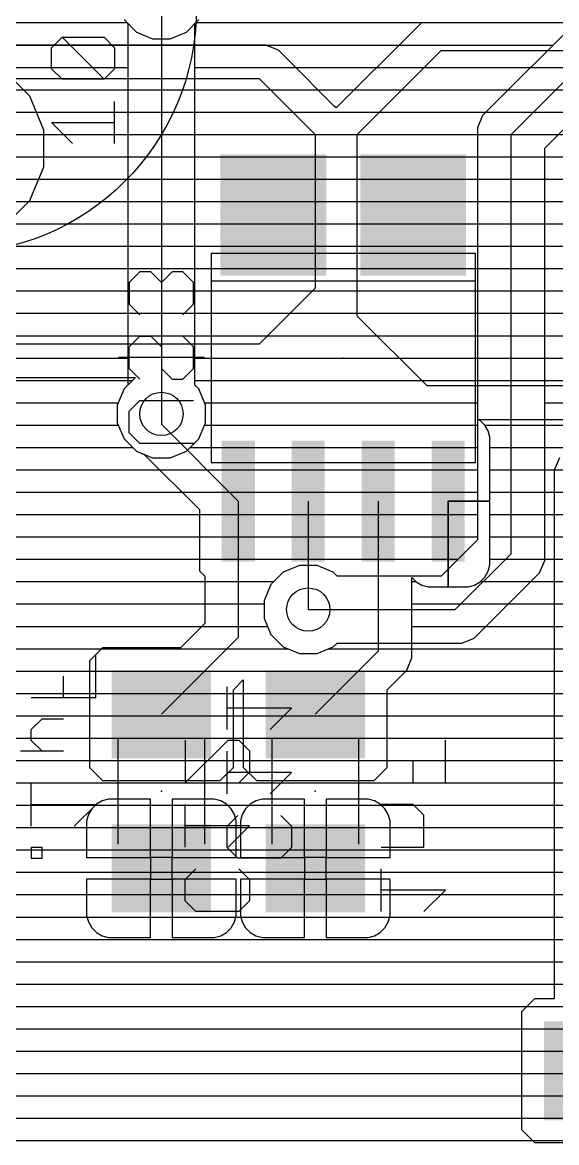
# Model space of a CAD drawing. Extents: x -0.64 to 6, y -0.15 to 7.8.
# Drawn here: x 4.841 to 5.222, y 0.399 to 1.2 of the extents above; entities that cross this region are included whole.
import ezdxf

# ---------------------------------------------------------------- set-up
doc = ezdxf.new("R2010")
doc.units = 0
for name, color, linetype in [('1', 22, 'CONTINUOUS'), ('16', 175, 'CONTINUOUS'), ('18', 82, 'CONTINUOUS'), ('21', 253, 'CONTINUOUS'), ('24', 7, 'CONTINUOUS'), ('26', 253, 'CONTINUOUS'), ('27', 253, 'CONTINUOUS'), ('28', 253, 'CONTINUOUS'), ('52', 253, 'CONTINUOUS')]:
    doc.layers.add(name, color=color, linetype=linetype)

# ---------------------------------------------------------------- blocks, each defined once
blk = doc.blocks.new('RECT')
blk.add_solid([(-0.5, -0.5), (0.5, -0.5), (-0.5, 0.5), (0.5, 0.5)])
blk = doc.blocks.new('ROUNDV')
blk.add_circle((0, 0), 0.5)

msp = doc.modelspace()

# ---------------------------------------------------------------- linework, layer by layer
at = {"layer": '1'}
for p, q in [((4.94, 1.22), (4.94, 0.92)), ((5.259654, 1.223595), (5.169654, 1.133595)), ((5.19, 1.12), (5.28, 1.21)), ((3.222, 1.2), (4.915452, 1.2)), ((4.913296, 1.202157), (4.916, 1.199452)), ((4.916, 1.199452), (4.916, 0.940548)), ((4.964, 1.199452), (4.966704, 1.202157)), ((4.964, 0.940548), (4.964, 1.199452)), ((4.964548, 1.2), (5.236059, 1.2)), ((3.222, 1.184), (4.916, 1.184)), ((4.964, 1.184), (5.220059, 1.184)), ((5.214, 1.110059), (5.289941, 1.186)), ((4.822442, 1.168), (4.916, 1.168)), ((4.845952, 1.147386), (4.827386, 1.165952)), ((4.964, 1.168), (5.204059, 1.168)), ((4.841338, 1.152), (4.916, 1.152)), ((4.856, 1.123128), (4.845952, 1.147386)), ((4.964, 1.152), (5.188059, 1.152)), ((4.850668, 1.136), (4.916, 1.136)), ((4.964, 1.136), (5.172059, 1.136)), ((5.169654, 1.133595), (5.166, 1.124774)), ((4.856, 1.096872), (4.856, 1.123128)), ((5.166, 1.124774), (5.166, 0.829941)), ((4.856, 1.12), (4.916, 1.12)), ((4.964, 1.12), (5.166, 1.12)), ((5.19, 0.82), (5.19, 1.12)), ((5.214, 0.815226), (5.214, 1.110059)), ((4.856, 1.104), (4.916, 1.104)), ((4.964, 1.104), (5.166, 1.104)), ((5.214, 1.104), (5.319345, 1.104)), ((4.845952, 1.072614), (4.856, 1.096872)), ((4.852325, 1.088), (4.916, 1.088)), ((4.964, 1.088), (5.166, 1.088)), ((5.214, 1.088), (5.31375, 1.088)), ((4.827386, 1.054048), (4.845952, 1.072614)), ((4.845338, 1.072), (4.916, 1.072)), ((4.964, 1.072), (5.166, 1.072)), ((5.214, 1.072), (5.309463, 1.072)), ((4.829338, 1.056), (4.916, 1.056)), ((4.964, 1.056), (5.166, 1.056)), ((5.214, 1.056), (5.309, 1.056)), ((3.222, 1.04), (4.916, 1.04)), ((4.964, 1.04), (5.166, 1.04)), ((5.214, 1.04), (5.309, 1.04)), ((3.222, 1.024), (4.916, 1.024)), ((4.964, 1.024), (5.166, 1.024)), ((5.214, 1.024), (5.313214, 1.024)), ((3.222, 1.008), (4.916, 1.008)), ((4.964, 1.008), (5.166, 1.008)), ((5.214, 1.008), (5.31819, 1.008)), ((3.222, 0.992), (4.916, 0.992)), ((4.964, 0.992), (5.166, 0.992)), ((5.214, 0.992), (5.327428, 0.992)), ((3.222, 0.976), (4.916, 0.976)), ((4.964, 0.976), (5.166, 0.976)), ((5.214, 0.976), (5.312059, 0.976)), ((3.222, 0.96), (4.916, 0.96)), ((4.964, 0.96), (5.166, 0.96)), ((5.214, 0.96), (5.296059, 0.96)), ((3.222, 0.944), (4.916, 0.944)), ((4.916, 0.940548), (4.913296, 0.937843)), ((4.964, 0.944), (5.166, 0.944)), ((4.966704, 0.937843), (4.964, 0.940548)), ((5.214, 0.944), (5.280059, 0.944)), ((4.913296, 0.937843), (4.9085, 0.926266)), ((4.9715, 0.926266), (4.966704, 0.937843)), ((3.222, 0.928), (4.909218, 0.928)), ((4.9085, 0.926266), (4.9085, 0.913734)), ((4.970782, 0.928), (5.166, 0.928)), ((4.9715, 0.913734), (4.9715, 0.926266)), ((5.214, 0.928), (5.264059, 0.928)), ((3.222, 0.912), (4.909218, 0.912)), ((4.9085, 0.913734), (4.913296, 0.902157)), ((4.966704, 0.902157), (4.9715, 0.913734)), ((4.970781, 0.912), (5.166, 0.912)), ((5.214, 0.912), (5.248059, 0.912)), ((4.913296, 0.902157), (4.922157, 0.893296)), ((4.957843, 0.893296), (4.966704, 0.902157)), ((3.222, 0.896), (4.919452, 0.896)), ((4.922157, 0.893296), (4.933734, 0.8885)), ((4.946266, 0.8885), (4.957843, 0.893296)), ((4.960548, 0.896), (5.166, 0.896)), ((5.214, 0.896), (5.232059, 0.896)), ((4.933734, 0.8885), (4.946266, 0.8885)), ((5.224536, 0.888477), (5.220882, 0.879656)), ((3.222, 0.88), (5.166, 0.88)), ((5.214, 0.88), (5.221024, 0.88)), ((5.220882, 0.879656), (5.220882, 0.501433)), ((3.222, 0.864), (5.166, 0.864)), ((5.214, 0.864), (5.220882, 0.864)), ((3.222, 0.848), (5.166, 0.848)), ((5.214, 0.848), (5.220882, 0.848)), ((3.222, 0.832), (5.166, 0.832)), ((5.166, 0.829941), (5.140059, 0.804)), ((5.214, 0.832), (5.220882, 0.832)), ((5.15, 0.78), (5.19, 0.82)), ((3.222, 0.816), (5.152059, 0.816)), ((5.038734, 0.8115), (5.027157, 0.806704)), ((5.051266, 0.8115), (5.038734, 0.8115)), ((5.062843, 0.806704), (5.051266, 0.8115)), ((5.210346, 0.806405), (5.214, 0.815226)), ((5.214, 0.816), (5.220882, 0.816)), ((5.027157, 0.806704), (5.018296, 0.797843)), ((5.065548, 0.804), (5.062843, 0.806704)), ((5.140059, 0.804), (5.065548, 0.804)), ((5.203595, 0.799654), (5.210346, 0.806405)), ((3.222, 0.8), (5.020452, 0.8)), ((5.018296, 0.797843), (5.0135, 0.786266)), ((5.163595, 0.759654), (5.203595, 0.799654)), ((5.203595, 0.799654), (5.203595, 0.799654)), ((5.203941, 0.8), (5.220882, 0.8)), ((5.0135, 0.786266), (5.0135, 0.773734)), ((3.222, 0.784), (5.0135, 0.784)), ((5.045, 0.78), (5.15, 0.78)), ((5.187941, 0.784), (5.220882, 0.784)), ((5.0135, 0.773734), (5.018296, 0.762157)), ((3.222, 0.768), (5.015875, 0.768)), ((5.018296, 0.762157), (5.027157, 0.753296)), ((5.171941, 0.768), (5.220882, 0.768)), ((5.062843, 0.753296), (5.065548, 0.756)), ((5.065548, 0.756), (5.154774, 0.756)), ((5.154774, 0.756), (5.163595, 0.759654)), ((3.408809, 0.752), (5.030284, 0.752)), ((5.027157, 0.753296), (5.038734, 0.7485)), ((5.038734, 0.7485), (5.051266, 0.7485)), ((5.051266, 0.7485), (5.062843, 0.753296)), ((5.059716, 0.752), (5.220882, 0.752)), ((3.435292, 0.736), (5.220882, 0.736)), ((3.44626, 0.72), (5.220882, 0.72)), ((3.451063, 0.704), (5.220882, 0.704)), ((3.45138, 0.688), (5.220882, 0.688)), ((3.447279, 0.672), (5.220882, 0.672)), ((3.437292, 0.656), (5.220882, 0.656)), ((3.414964, 0.64), (5.220882, 0.64)), ((3.222, 0.624), (5.220882, 0.624)), ((3.222, 0.608), (5.220882, 0.608)), ((3.222, 0.592), (5.220882, 0.592)), ((3.222, 0.576), (5.220882, 0.576)), ((3.222, 0.56), (5.220882, 0.56)), ((3.222, 0.544), (5.220882, 0.544)), ((3.222, 0.528), (5.220882, 0.528)), ((3.222, 0.512), (5.220882, 0.512)), ((5.206758, 0.501433), (5.197386, 0.49206)), ((5.220882, 0.501433), (5.206758, 0.501433)), ((3.222, 0.496), (5.201325, 0.496)), ((5.197386, 0.49206), (5.197386, 0.407939)), ((3.222, 0.48), (5.197386, 0.48)), ((3.222, 0.464), (5.197386, 0.464)), ((3.222, 0.448), (5.197386, 0.448)), ((3.222, 0.432), (5.197386, 0.432)), ((3.222, 0.416), (5.197386, 0.416)), ((5.197386, 0.407939), (5.206758, 0.398567)), ((3.222, 0.4), (5.205325, 0.4)), ((5.206758, 0.398567), (5.283005, 0.398567))]:
    msp.add_line(p, q, dxfattribs=at)
at = {"layer": '16'}
for p, q in [((4.483941, 1.2), (4.915452, 1.2)), ((4.913296, 1.202157), (4.922157, 1.193296)), ((4.957843, 1.193296), (4.966704, 1.202157)), ((4.964548, 1.2), (5.126059, 1.2)), ((5.126405, 1.200346), (5.119654, 1.193595)), ((4.922157, 1.193296), (4.933734, 1.1885)), ((4.933734, 1.1885), (4.946266, 1.1885)), ((4.946266, 1.1885), (4.957843, 1.193296)), ((5.119654, 1.193595), (5.065, 1.138941)), ((5.014774, 1.184), (4.499941, 1.184)), ((4.499941, 1.184), (5.110059, 1.184)), ((5.023595, 1.180346), (5.014774, 1.184)), ((5.030346, 1.173595), (5.023595, 1.180346)), ((5.08, 1.12), (5.14, 1.18)), ((5.14, 1.18), (5.56, 1.18)), ((5.063595, 1.140346), (5.030346, 1.173595)), ((5.030346, 1.173595), (5.030346, 1.173595)), ((5.035941, 1.168), (5.094059, 1.168)), ((5.128, 1.168), (5.572, 1.168)), ((4.49, 1.16), (5.01, 1.16)), ((5.01, 1.16), (5.05, 1.12)), ((4.2, 1.152), (5.018, 1.152)), ((5.051941, 1.152), (5.078059, 1.152)), ((5.112, 1.152), (5.588, 1.152)), ((5.065, 1.138941), (5.063595, 1.140346)), ((4.2, 1.136), (5.034, 1.136)), ((5.096, 1.136), (5.604, 1.136)), ((4.2, 1.12), (5.05, 1.12)), ((5.05, 1.12), (5.05, 1.01)), ((5.08, 0.99), (5.08, 1.12)), ((5.08, 1.12), (5.61, 1.12)), ((4.2, 1.104), (5.05, 1.104)), ((5.08, 1.104), (5.61, 1.104)), ((4.2, 1.088), (5.05, 1.088)), ((5.08, 1.088), (5.61, 1.088)), ((4.2, 1.072), (5.05, 1.072)), ((5.08, 1.072), (5.61, 1.072)), ((4.204, 1.056), (5.05, 1.056)), ((5.08, 1.056), (5.61, 1.056)), ((4.22, 1.04), (5.05, 1.04)), ((5.08, 1.04), (5.61, 1.04)), ((4.236, 1.024), (5.05, 1.024)), ((5.08, 1.024), (5.61, 1.024)), ((4.252, 1.008), (5.048, 1.008)), ((5.05, 1.01), (5.01, 0.97)), ((5.08, 1.008), (5.61, 1.008)), ((4.268, 0.992), (5.032, 0.992)), ((5.08, 0.992), (5.602, 0.992)), ((5.13, 0.94), (5.08, 0.99)), ((4.284, 0.976), (5.016, 0.976)), ((5.01, 0.97), (4.29, 0.97)), ((5.094, 0.976), (5.586, 0.976)), ((5.11, 0.96), (5.57, 0.96)), ((4.285226, 0.946), (4.921452, 0.946)), ((4.921452, 0.946), (4.913296, 0.937843)), ((1.038548, 0.944), (4.919452, 0.944)), ((5.126, 0.944), (5.554, 0.944)), ((5.55, 0.94), (5.13, 0.94)), ((4.913296, 0.937843), (4.9085, 0.926266)), ((0.582857, 0.928), (4.909218, 0.928)), ((4.9085, 0.926266), (4.9085, 0.913734)), ((4.94, 0.92), (4.94, 0.912638)), ((5.167863, 0.915348), (5.166734, 0.916)), ((5.166734, 0.916), (5.554774, 0.916)), ((5.171215, 0.911997), (5.167863, 0.915348)), ((0.57857, 0.912), (4.909218, 0.912)), ((4.9085, 0.913734), (4.913296, 0.902157)), ((4.94, 0.912638), (4.995, 0.857638)), ((5.171212, 0.912), (5.732, 0.912)), ((5.173584, 0.907893), (5.171215, 0.911997)), ((5.174811, 0.903315), (5.173584, 0.907893)), ((4.913296, 0.902157), (4.922157, 0.893296)), ((5.174811, 0.857638), (5.174811, 0.903315)), ((0.569882, 0.896), (4.919452, 0.896)), ((4.922157, 0.893296), (4.927695, 0.891001)), ((4.927695, 0.891001), (4.967189, 0.851508)), ((5.174811, 0.896), (5.732, 0.896)), ((0.559049, 0.88), (4.938697, 0.88)), ((5.174811, 0.88), (5.732, 0.88)), ((0.543049, 0.864), (4.954697, 0.864)), ((5.174811, 0.864), (5.732, 0.864)), ((4.967189, 0.851508), (4.967189, 0.807703)), ((4.995, 0.857638), (4.995, 0.760118)), ((5.045, 0.857638), (5.045, 0.78)), ((5.095, 0.857638), (5.095, 0.750118)), ((5.144999, 0.796331), (5.144999, 0.857636)), ((5.144999, 0.857636), (5.145, 0.857636)), ((5.145, 0.857636), (5.145, 0.796331)), ((5.145001, 0.857637), (5.145001, 0.857638)), ((5.145001, 0.857638), (5.174811, 0.857638)), ((5.174811, 0.857637), (5.145001, 0.857637)), ((5.174811, 0.811961), (5.174811, 0.857637)), ((0.516671, 0.848), (4.967189, 0.848)), ((5.144999, 0.848), (5.145, 0.848)), ((5.174811, 0.848), (5.367133, 0.848)), ((-0.058059, 0.832), (4.967189, 0.832)), ((5.144999, 0.832), (5.145, 0.832)), ((5.174811, 0.832), (5.345123, 0.832)), ((-0.042059, 0.816), (4.967189, 0.816)), ((5.144999, 0.816), (5.145, 0.816)), ((5.173584, 0.807383), (5.174811, 0.811961)), ((5.174811, 0.816), (5.330693, 0.816)), ((4.967189, 0.807703), (4.971, 0.803892)), ((4.971, 0.803892), (4.971, 0.770059)), ((5.119, 0.745344), (5.119, 0.803064)), ((5.119, 0.803064), (5.122137, 0.799927)), ((5.167863, 0.799927), (5.171215, 0.803278)), ((5.171215, 0.803278), (5.173584, 0.807383)), ((1.65786, 0.8), (4.971, 0.8)), ((5.119, 0.8), (5.122064, 0.8)), ((5.122137, 0.799927), (5.126241, 0.797557)), ((5.126241, 0.797557), (5.130819, 0.796331)), ((5.130819, 0.796331), (5.144999, 0.796331)), ((5.144999, 0.8), (5.145, 0.8)), ((5.145, 0.796331), (5.159181, 0.796331)), ((5.159181, 0.796331), (5.163759, 0.797557)), ((5.163759, 0.797557), (5.167863, 0.799927)), ((5.167936, 0.8), (5.320517, 0.8)), ((1.667903, 0.784), (4.971, 0.784)), ((5.119, 0.784), (5.313631, 0.784)), ((4.971, 0.770059), (4.953555, 0.752614)), ((1.668731, 0.768), (4.968941, 0.768)), ((5.119, 0.768), (5.309215, 0.768)), ((4.995, 0.760118), (4.94, 0.705118)), ((3.408809, 0.752), (4.897325, 0.752)), ((4.897939, 0.752614), (4.888567, 0.743242)), ((4.953555, 0.752614), (4.897939, 0.752614)), ((5.095, 0.750118), (5.05, 0.705118)), ((5.119, 0.752), (5.416999, 0.752)), ((4.888567, 0.743242), (4.888567, 0.666995)), ((5.115346, 0.736523), (5.119, 0.745344)), ((3.435292, 0.736), (4.888567, 0.736)), ((4.991433, 0.72261), (4.998567, 0.729744)), ((4.998567, 0.729744), (4.998567, 0.666995)), ((5.101433, 0.72261), (5.115346, 0.736523)), ((5.114823, 0.736), (5.307267, 0.736)), ((4.991433, 0.666995), (4.991433, 0.72261)), ((5.101433, 0.666995), (5.101433, 0.72261)), ((3.44626, 0.72), (4.888567, 0.72)), ((4.991433, 0.72), (4.998567, 0.72)), ((5.101433, 0.72), (5.309671, 0.72)), ((3.451063, 0.704), (4.888567, 0.704)), ((4.991433, 0.704), (4.998567, 0.704)), ((5.101433, 0.704), (5.314331, 0.704)), ((3.45138, 0.688), (4.888567, 0.688)), ((4.991433, 0.688), (4.998567, 0.688)), ((5.101433, 0.688), (5.32148, 0.688)), ((3.447279, 0.672), (4.888567, 0.672)), ((4.888567, 0.666995), (4.897939, 0.657622)), ((4.98206, 0.657622), (4.991433, 0.666995)), ((4.991433, 0.672), (4.998567, 0.672)), ((4.998567, 0.666995), (5.007939, 0.657622)), ((5.09206, 0.657622), (5.101433, 0.666995)), ((5.101433, 0.672), (5.332288, 0.672)), ((4.897939, 0.657622), (4.98206, 0.657622)), ((5.007939, 0.657622), (5.09206, 0.657622)), ((3.437292, 0.656), (5.347345, 0.656)), ((4.897619, 0.643151), (4.893515, 0.640781)), ((4.902197, 0.644378), (4.897619, 0.643151)), ((4.932252, 0.644378), (4.902197, 0.644378)), ((4.932252, 0.602631), (4.932252, 0.644378)), ((4.977803, 0.644378), (4.947748, 0.644378)), ((4.947748, 0.644378), (4.947748, 0.602631)), ((4.982381, 0.643151), (4.977803, 0.644378)), ((4.986485, 0.640781), (4.982381, 0.643151)), ((5.007619, 0.643151), (5.003515, 0.640781)), ((5.012197, 0.644378), (5.007619, 0.643151)), ((5.042252, 0.644378), (5.012197, 0.644378)), ((5.042252, 0.602631), (5.042252, 0.644378)), ((5.087803, 0.644378), (5.057748, 0.644378)), ((5.057748, 0.644378), (5.057748, 0.602631)), ((5.092381, 0.643151), (5.087803, 0.644378)), ((5.096485, 0.640781), (5.092381, 0.643151)), ((3.414964, 0.64), (4.892733, 0.64)), ((4.887794, 0.633326), (4.886567, 0.628748)), ((4.890163, 0.63743), (4.887794, 0.633326)), ((4.893515, 0.640781), (4.890163, 0.63743)), ((4.932252, 0.64), (4.947748, 0.64)), ((4.989837, 0.63743), (4.986485, 0.640781)), ((4.987267, 0.64), (5.002733, 0.64)), ((4.992206, 0.633326), (4.989837, 0.63743)), ((4.993433, 0.628748), (4.992206, 0.633326)), ((4.997794, 0.633326), (4.996567, 0.628748)), ((5.000163, 0.63743), (4.997794, 0.633326)), ((5.003515, 0.640781), (5.000163, 0.63743)), ((5.042252, 0.64), (5.057748, 0.64)), ((5.099837, 0.63743), (5.096485, 0.640781)), ((5.097267, 0.64), (5.371072, 0.64)), ((5.102206, 0.633326), (5.099837, 0.63743)), ((5.103433, 0.628748), (5.102206, 0.633326)), ((4.886567, 0.628748), (4.886567, 0.60263)), ((4.993433, 0.60263), (4.993433, 0.628748)), ((4.996567, 0.628748), (4.996567, 0.60263)), ((5.103433, 0.60263), (5.103433, 0.628748)), ((2.537744, 0.624), (4.886567, 0.624)), ((4.932252, 0.624), (4.947748, 0.624)), ((4.993433, 0.624), (4.996567, 0.624)), ((5.042252, 0.624), (5.057748, 0.624)), ((5.103433, 0.624), (5.732, 0.624)), ((2.553744, 0.608), (4.886567, 0.608)), ((4.886567, 0.60263), (4.932251, 0.60263)), ((4.932251, 0.60263), (4.932251, 0.587134)), ((4.932252, 0.608), (4.947748, 0.608)), ((4.947748, 0.602631), (4.932252, 0.602631)), ((4.947749, 0.587134), (4.947749, 0.60263)), ((4.947749, 0.60263), (4.993433, 0.60263)), ((4.993433, 0.608), (4.996567, 0.608)), ((4.996567, 0.60263), (5.042251, 0.60263)), ((5.042251, 0.60263), (5.042251, 0.587134)), ((5.042252, 0.608), (5.057748, 0.608)), ((5.057748, 0.602631), (5.042252, 0.602631)), ((5.057749, 0.587134), (5.057749, 0.60263)), ((5.057749, 0.60263), (5.103433, 0.60263)), ((5.103433, 0.608), (5.732, 0.608)), ((2.569744, 0.592), (4.932251, 0.592)), ((4.932251, 0.587134), (4.886567, 0.587134)), ((4.886567, 0.587134), (4.886567, 0.561016)), ((4.932252, 0.545386), (4.932252, 0.587133)), ((4.932252, 0.587133), (4.947748, 0.587133)), ((4.947748, 0.587133), (4.947748, 0.545386)), ((4.947749, 0.592), (5.042251, 0.592)), ((4.993433, 0.587134), (4.947749, 0.587134)), ((4.993433, 0.561016), (4.993433, 0.587134)), ((5.042251, 0.587134), (4.996567, 0.587134)), ((4.996567, 0.587134), (4.996567, 0.561016)), ((5.042252, 0.545386), (5.042252, 0.587133)), ((5.042252, 0.587133), (5.057748, 0.587133)), ((5.057748, 0.587133), (5.057748, 0.545386)), ((5.057749, 0.592), (5.732, 0.592)), ((5.103433, 0.587134), (5.057749, 0.587134)), ((5.103433, 0.561016), (5.103433, 0.587134)), ((2.581203, 0.576), (4.886567, 0.576)), ((4.932252, 0.576), (4.947748, 0.576)), ((4.993433, 0.576), (4.996567, 0.576)), ((5.042252, 0.576), (5.057748, 0.576)), ((5.103433, 0.576), (5.732, 0.576)), ((2.591894, 0.56), (4.886839, 0.56)), ((4.886567, 0.561016), (4.887794, 0.556438)), ((4.887794, 0.556438), (4.890163, 0.552334)), ((4.932252, 0.56), (4.947748, 0.56)), ((4.989837, 0.552334), (4.992206, 0.556438)), ((4.992206, 0.556438), (4.993433, 0.561016)), ((4.993161, 0.56), (4.996839, 0.56)), ((4.996567, 0.561016), (4.997794, 0.556438)), ((4.997794, 0.556438), (5.000163, 0.552334)), ((5.042252, 0.56), (5.057748, 0.56)), ((5.099837, 0.552334), (5.102206, 0.556438)), ((5.102206, 0.556438), (5.103433, 0.561016)), ((5.103161, 0.56), (5.732, 0.56)), ((4.890163, 0.552334), (4.893515, 0.548982)), ((4.893515, 0.548982), (4.897619, 0.546612)), ((4.897619, 0.546612), (4.902197, 0.545386)), ((4.902197, 0.545386), (4.932252, 0.545386)), ((4.947748, 0.545386), (4.977803, 0.545386)), ((4.977803, 0.545386), (4.982381, 0.546612)), ((4.982381, 0.546612), (4.986485, 0.548982)), ((4.986485, 0.548982), (4.989837, 0.552334)), ((5.000163, 0.552334), (5.003515, 0.548982)), ((5.003515, 0.548982), (5.007619, 0.546612)), ((5.007619, 0.546612), (5.012197, 0.545386)), ((5.012197, 0.545386), (5.042252, 0.545386)), ((5.057748, 0.545386), (5.087803, 0.545386)), ((5.087803, 0.545386), (5.092381, 0.546612)), ((5.092381, 0.546612), (5.096485, 0.548982)), ((5.096485, 0.548982), (5.099837, 0.552334)), ((2.602585, 0.544), (5.732, 0.544)), ((2.613249, 0.528), (5.732, 0.528)), ((2.619877, 0.512), (5.732, 0.512)), ((2.626504, 0.496), (5.732, 0.496)), ((2.633132, 0.48), (5.732, 0.48)), ((2.639759, 0.464), (5.732, 0.464)), ((2.643873, 0.448), (5.732, 0.448)), ((2.647055, 0.432), (5.732, 0.432)), ((2.650238, 0.416), (5.732, 0.416)), ((2.653421, 0.4), (5.732, 0.4))]:
    msp.add_line(p, q, dxfattribs=at)
at = {"layer": '21'}
msp.add_circle((4.79, 1.21), 0.175, dxfattribs=at)
at = {"layer": '24'}
for p in [(5.07, 0.96), (4.94, 0.65), (5.05, 0.65)]:
    msp.add_point(p, dxfattribs=at)
at = {"layer": '26'}
for p, q in [((4.924673, 1.021653), (4.917, 1.01398)), ((4.932346, 1.021653), (4.924673, 1.021653)), ((4.94002, 1.01398), (4.932346, 1.021653)), ((4.947693, 1.021653), (4.94002, 1.01398)), ((4.955366, 1.021653), (4.947693, 1.021653)), ((4.963039, 1.01398), (4.955366, 1.021653)), ((4.917, 1.01398), (4.917, 0.998634)), ((4.94002, 1.01398), (4.94002, 1.006307)), ((4.963039, 0.998634), (4.963039, 1.01398)), ((4.917, 0.998634), (4.924673, 0.990961)), ((4.955366, 0.990961), (4.963039, 0.998634)), ((4.917, 0.967941), (4.924673, 0.975614)), ((4.924673, 0.975614), (4.932346, 0.975614)), ((4.932346, 0.975614), (4.94002, 0.967941)), ((4.963039, 0.967941), (4.955366, 0.975614)), ((4.917, 0.952594), (4.917, 0.967941)), ((4.94002, 0.967941), (4.94002, 0.952594)), ((4.963039, 0.952594), (4.963039, 0.967941)), ((4.970712, 0.960268), (4.909327, 0.960268)), ((4.924673, 0.944921), (4.917, 0.952594)), ((4.94002, 0.952594), (4.947693, 0.944921)), ((4.955366, 0.944921), (4.963039, 0.952594)), ((4.947693, 0.944921), (4.955366, 0.944921)), ((4.917, 0.921902), (4.924673, 0.929575)), ((4.917, 0.906555), (4.917, 0.921902)), ((4.924673, 0.929575), (4.963039, 0.929575)), ((4.924673, 0.898882), (4.917, 0.906555)), ((4.963039, 0.898882), (4.924673, 0.898882)), ((4.987, 0.694078), (4.987, 0.724771)), ((5.033039, 0.709425), (4.987, 0.709425)), ((5.017693, 0.694078), (5.033039, 0.709425)), ((4.957, 0.686653), (4.957, 0.655961)), ((4.957, 0.655961), (4.987693, 0.686653)), ((4.987693, 0.686653), (4.995366, 0.686653)), ((4.995366, 0.686653), (5.003039, 0.67898)), ((4.987, 0.648039), (4.987, 0.678732)), ((5.003039, 0.67898), (5.003039, 0.663634)), ((5.033039, 0.663386), (4.987, 0.663386)), ((5.003039, 0.663634), (4.995366, 0.655961)), ((5.017693, 0.648039), (5.033039, 0.663386)), ((4.957, 0.609921), (4.957, 0.640614)), ((5.003039, 0.625268), (4.957, 0.625268)), ((4.987, 0.62502), (4.994673, 0.632693)), ((4.987693, 0.609921), (5.003039, 0.625268)), ((5.025366, 0.632693), (5.033039, 0.62502)), ((4.987, 0.609673), (4.987, 0.62502)), ((5.033039, 0.62502), (5.033039, 0.609673)), ((4.994673, 0.602), (4.987, 0.609673)), ((5.033039, 0.609673), (5.025366, 0.602)), ((5.025366, 0.602), (4.994673, 0.602)), ((4.957, 0.586902), (4.964673, 0.594575)), ((4.995366, 0.594575), (5.003039, 0.586902)), ((4.957, 0.571555), (4.957, 0.586902)), ((5.003039, 0.586902), (5.003039, 0.571555)), ((4.964673, 0.563882), (4.957, 0.571555)), ((5.003039, 0.571555), (4.995366, 0.563882)), ((4.995366, 0.563882), (4.964673, 0.563882))]:
    msp.add_line(p, q, dxfattribs=at)
at = {"layer": '27'}
for p, q in [((4.861462, 1.182058), (4.868968, 1.189565)), ((4.868968, 1.189565), (4.898994, 1.189565)), ((4.898994, 1.159539), (4.868968, 1.189565)), ((4.898994, 1.189565), (4.9065, 1.182058)), ((4.861462, 1.167046), (4.861462, 1.182058)), ((4.9065, 1.182058), (4.9065, 1.167046)), ((4.868968, 1.159539), (4.861462, 1.167046)), ((4.9065, 1.167046), (4.898994, 1.159539)), ((4.898994, 1.159539), (4.868968, 1.159539)), ((4.9065, 1.1135), (4.9065, 1.143526)), ((4.876474, 1.1135), (4.861462, 1.128513)), ((4.861462, 1.128513), (4.9065, 1.128513))]:
    msp.add_line(p, q, dxfattribs=at)
at = {"layer": '28'}
for p, q in [((4.893039, 0.717098), (4.893039, 0.747791)), ((4.87002, 0.717098), (4.87002, 0.732444)), ((4.847, 0.717098), (4.893039, 0.717098)), ((4.847, 0.694078), (4.854673, 0.701752)), ((4.854673, 0.701752), (4.87002, 0.701752)), ((4.847, 0.686405), (4.847, 0.694078)), ((4.854673, 0.678732), (4.847, 0.686405)), ((5.143039, 0.655961), (5.143039, 0.686653)), ((4.854673, 0.678732), (4.839327, 0.678732)), ((4.87002, 0.678732), (4.854673, 0.678732)), ((5.12002, 0.655961), (5.12002, 0.671307)), ((4.847, 0.62502), (4.847, 0.655712)), ((5.097, 0.655961), (5.143039, 0.655961)), ((4.893039, 0.640366), (4.847, 0.640366)), ((4.877693, 0.62502), (4.893039, 0.640366)), ((5.12002, 0.640614), (5.097, 0.640614)), ((5.127693, 0.632941), (5.12002, 0.640614)), ((5.127693, 0.609921), (5.127693, 0.632941)), ((4.854673, 0.609673), (4.847, 0.609673)), ((4.847, 0.609673), (4.847, 0.602)), ((4.854673, 0.602), (4.854673, 0.609673)), ((5.097, 0.609921), (5.127693, 0.609921)), ((4.847, 0.602), (4.854673, 0.602)), ((5.097, 0.563882), (5.097, 0.594575)), ((5.143039, 0.579228), (5.097, 0.579228)), ((5.127693, 0.563882), (5.143039, 0.579228))]:
    msp.add_line(p, q, dxfattribs=at)
at = {"layer": '52'}
for p, q in [((5.164488, 1.034803), (4.975512, 1.034803)), ((4.975512, 1.034803), (4.975512, 1.015118)), ((5.164488, 1.015118), (5.164488, 1.034803)), ((4.975512, 1.015118), (4.975512, 0.885197)), ((5.164488, 1.015118), (4.975512, 1.015118)), ((5.164488, 0.885197), (5.164488, 1.015118)), ((4.975512, 0.885197), (5.164488, 0.885197)), ((4.909016, 0.612008), (4.909016, 0.687992)), ((4.970984, 0.612008), (4.970984, 0.687992)), ((5.019016, 0.687992), (5.019016, 0.612008)), ((5.080984, 0.687992), (5.080984, 0.612008))]:
    msp.add_line(p, q, dxfattribs=at)

# ---------------------------------------------------------------- block references
at = {"layer": '1', "xscale": 0.062992, "yscale": 0.070866}
msp.add_blockref('RECT', (5.244882, 0.45), dxfattribs=at)
at = {"layer": '16', "yscale": 0.086614}
for p, xscale in [((5.02, 1.062362), 0.075591), ((5.12, 1.062362), 0.075591), ((4.995, 0.857638), 0.023622), ((5.045, 0.857638), 0.023622), ((5.095, 0.857638), 0.023622), ((5.145, 0.857638), 0.023622)]:
    msp.add_blockref('RECT', p, dxfattribs=dict(at, xscale=xscale))
at = {"layer": '16', "xscale": 0.062992, "yscale": 0.070866}
for p, rotation in [((4.94, 0.705118), 90), ((5.05, 0.705118), 270), ((4.94, 0.594882), 90), ((5.05, 0.594882), 270)]:
    msp.add_blockref('RECT', p, dxfattribs=dict(at, rotation=rotation))
at = {"layer": '18', "xscale": 0.031, "yscale": 0.031}
for p in [(4.94, 0.92), (4.94, 0.92), (5.045, 0.78), (5.045, 0.78)]:
    msp.add_blockref('ROUNDV', p, dxfattribs=at)
at = {"layer": '52', "xscale": 0.019291, "yscale": 0.043307}
for p in [(4.995, 1.060394), (5.045, 1.060394), (5.095, 1.060394), (5.145, 1.060394), (4.995, 0.859606), (5.045, 0.859606), (5.095, 0.859606), (5.145, 0.859606)]:
    msp.add_blockref('RECT', p, dxfattribs=at)
at = {"layer": '52', "xscale": 0.029531, "yscale": 0.066929}
for p, rotation in [((4.940035, 0.702234), 90), ((5.050035, 0.702234), 270), ((4.939965, 0.597766), 90), ((5.049965, 0.597766), 270)]:
    msp.add_blockref('RECT', p, dxfattribs=dict(at, rotation=rotation))

doc.saveas('drawing.dxf')
